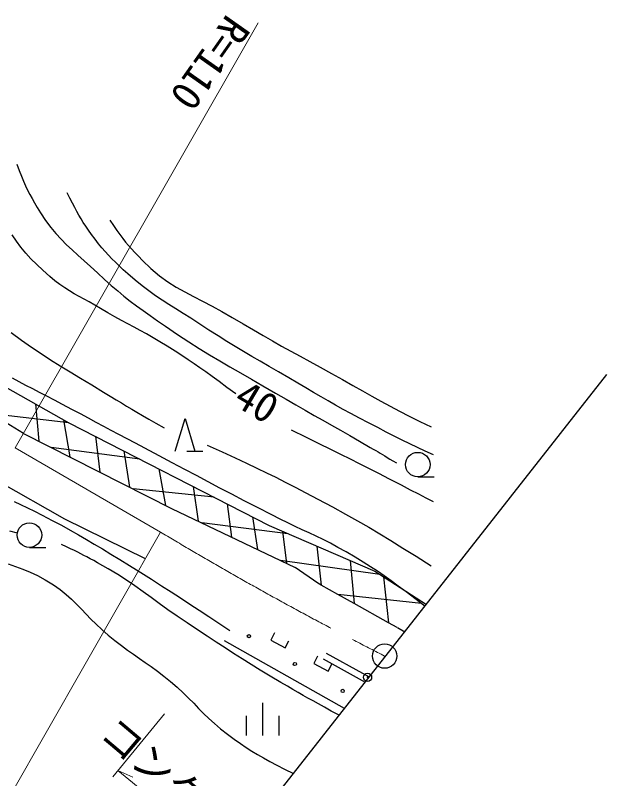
# Model space of a CAD drawing. Units: millimetres, scale not verified. Extents: x 40000 to 680000, y 20000 to 380000.
# Drawn here: x 234604 to 270865, y 248030 to 294829 of the extents above; entities that cross this region are included whole.
import ezdxf
from ezdxf.enums import TextEntityAlignment as Align

# ---------------------------------------------------------------- set-up
doc = ezdxf.new("R2010")
doc.units = ezdxf.units.MM
doc.header["$LTSCALE"] = 1000
doc.header["$PDMODE"] = 32
doc.header["$PDSIZE"] = 500
doc.linetypes.add('CHAIN', pattern=[18.5, 12, -1.5, 3.5, -1.5])
for name, color, linetype, lineweight in [('M-BGD', 7, 'Continuous', 25), ('M-BGD-HTXT', 7, 'Continuous', 13), ('M-BMK', 2, 'CHAIN', 13), ('M-BMK-SRVR', 3, 'Continuous', 25), ('M-STR-HTXT', 7, 'Continuous', 13)]:
    doc.layers.add(name, color=color, linetype=linetype, lineweight=lineweight)
doc.layers.add('M-OTRS', color=6, linetype='Continuous')
doc.styles.add('ＭＳ ゴシック', font='')
doc.styles.get('ＭＳ ゴシック').set_extended_font_data('MS Gothic')

msp = doc.modelspace()

# ---------------------------------------------------------------- linework, layer by layer
at = {"layer": 'M-BGD'}
for p, q in [((234702, 285702), (234848, 285312)), ((234848, 285312), (234983, 284967)), ((234983, 284967), (235111, 284657)), ((235111, 284657), (235235, 284374)), ((235235, 284374), (235361, 284107)), ((235361, 284107), (235491, 283850)), ((235491, 283850), (235631, 283592)), ((237955, 283612), (237785, 283954)), ((238108, 283311), (237955, 283612)), ((235631, 283592), (235784, 283324)), ((235784, 283324), (235955, 283039)), ((238247, 283041), (238108, 283311)), ((235955, 283039), (236147, 282727)), ((236147, 282727), (236461, 282251)), ((238378, 282796), (238247, 283041)), ((238506, 282568), (238378, 282796)), ((236461, 282251), (236775, 281828)), ((238637, 282347), (238506, 282568)), ((238775, 282127), (238637, 282347)), ((240405, 282262), (240623, 281932)), ((236775, 281828), (237092, 281446)), ((238926, 281900), (238775, 282127)), ((239094, 281656), (238926, 281900)), ((240623, 281932), (240824, 281641)), ((234671, 280977), (234408, 281369)), ((237092, 281446), (237414, 281094)), ((239285, 281389), (239094, 281656)), ((239504, 281094), (239285, 281389)), ((240824, 281641), (241011, 281382)), ((241011, 281382), (241190, 281146)), ((234949, 280607), (234671, 280977)), ((237414, 281094), (237746, 280763)), ((239712, 280824), (239504, 281094)), ((239913, 280575), (239712, 280824)), ((241190, 281146), (241366, 280927)), ((241366, 280927), (241545, 280716)), ((235247, 280252), (234949, 280607)), ((237746, 280763), (238089, 280442)), ((238089, 280442), (238447, 280120)), ((240113, 280342), (239913, 280575)), ((240315, 280119), (240113, 280342)), ((241545, 280716), (241732, 280506)), ((241732, 280506), (241933, 280289)), ((235568, 279903), (235247, 280252)), ((235918, 279554), (235568, 279903)), ((238447, 280120), (238823, 279786)), ((240522, 279902), (240315, 280119)), ((240740, 279685), (240522, 279902)), ((241933, 280289), (242153, 280058)), ((242153, 280058), (242396, 279805)), ((236300, 279197), (235918, 279554)), ((238823, 279786), (239220, 279430)), ((239220, 279430), (239640, 279042)), ((240972, 279464), (240740, 279685)), ((241223, 279233), (240972, 279464)), ((242396, 279805), (242922, 279298)), ((236720, 278824), (236300, 279197)), ((239640, 279042), (240077, 278636)), ((241495, 278987), (241223, 279233)), ((241948, 278595), (241495, 278987)), ((242922, 279298), (243440, 278865)), ((237037, 278559), (236720, 278824)), ((237341, 278328), (237037, 278559)), ((240077, 278636), (240489, 278268)), ((242379, 278246), (241948, 278595)), ((243440, 278865), (243956, 278492)), ((243956, 278492), (244474, 278164)), ((237636, 278122), (237341, 278328)), ((237927, 277936), (237636, 278122)), ((240489, 278268), (240884, 277929)), ((242794, 277931), (242379, 278246)), ((244474, 278164), (244999, 277866)), ((238218, 277763), (237927, 277936)), ((238514, 277597), (238218, 277763)), ((238819, 277429), (238514, 277597)), ((240884, 277929), (241269, 277613)), ((241269, 277613), (241653, 277312)), ((243202, 277640), (242794, 277931)), ((243608, 277366), (243202, 277640)), ((244999, 277866), (245536, 277583)), ((245536, 277583), (246091, 277301)), ((239137, 277255), (238819, 277429)), ((239473, 277067), (239137, 277255)), ((239830, 276858), (239473, 277067)), ((241653, 277312), (242042, 277018)), ((244020, 277099), (243608, 277366)), ((244444, 276831), (244020, 277099)), ((246091, 277301), (246667, 277005)), ((240286, 276591), (239830, 276858)), ((240712, 276349), (240286, 276591)), ((242042, 277018), (242445, 276724)), ((242445, 276724), (242870, 276422)), ((244888, 276553), (244444, 276831)), ((246667, 277005), (247272, 276680)), ((247272, 276680), (247908, 276311)), ((241116, 276126), (240712, 276349)), ((241504, 275915), (241116, 276126)), ((242870, 276422), (243324, 276105)), ((245358, 276255), (244888, 276553)), ((245861, 275929), (245358, 276255)), ((247908, 276311), (248582, 275907)), ((241884, 275710), (241504, 275915)), ((242264, 275504), (241884, 275710)), ((243324, 276105), (243814, 275766)), ((243814, 275766), (244548, 275269)), ((246468, 275535), (245861, 275929)), ((248582, 275907), (249208, 275537)), ((234343, 275387), (234982, 274920)), ((242650, 275291), (242264, 275504)), ((243051, 275063), (242650, 275291)), ((244548, 275269), (245235, 274820)), ((247034, 275175), (246468, 275535)), ((249208, 275537), (249800, 275193)), ((249800, 275193), (250370, 274869)), ((234982, 274920), (235592, 274492)), ((243473, 274814), (243051, 275063)), ((243923, 274538), (243473, 274814)), ((245235, 274820), (245888, 274408)), ((247569, 274841), (247034, 275175)), ((248084, 274526), (247569, 274841)), ((250370, 274869), (250930, 274555)), ((229830, 274399), (237894, 269854)), ((235592, 274492), (236184, 274093)), ((244400, 274238), (243923, 274538)), ((245888, 274408), (246519, 274022)), ((248591, 274222), (248084, 274526)), ((250930, 274555), (251491, 274244)), ((236184, 274093), (236771, 273713)), ((244824, 273966), (244400, 274238)), ((245210, 273713), (244824, 273966)), ((246519, 274022), (247142, 273652)), ((249100, 273921), (248591, 274222)), ((249622, 273616), (249100, 273921)), ((251491, 274244), (252065, 273928)), ((252065, 273928), (252666, 273599)), ((236771, 273713), (237362, 273342)), ((237362, 273342), (237972, 272968)), ((245573, 273468), (245210, 273713)), ((245929, 273221), (245573, 273468)), ((247142, 273652), (247768, 273288)), ((250167, 273299), (249622, 273616)), ((252666, 273599), (253305, 273249)), ((237972, 272968), (238610, 272581)), ((246292, 272963), (245929, 273221)), ((246679, 272684), (246292, 272963)), ((247768, 273288), (248409, 272918)), ((248409, 272918), (249079, 272532)), ((250748, 272963), (250167, 273299)), ((251373, 272599), (250748, 272963)), ((253305, 273249), (253993, 272871)), ((253993, 272871), (254675, 272494)), ((234847, 272360), (234427, 272583)), ((238610, 272581), (239289, 272171)), ((247103, 272373), (246679, 272684)), ((247580, 272021), (247103, 272373)), ((249079, 272532), (249790, 272120)), ((251917, 272281), (251373, 272599)), ((254675, 272494), (255305, 272141)), ((235111, 269198), (230382, 272056)), ((235259, 272144), (234847, 272360)), ((235671, 271928), (235259, 272144)), ((236092, 271709), (235671, 271928)), ((239289, 272171), (240020, 271728)), ((248125, 271617), (247580, 272021)), ((249790, 272120), (250554, 271671)), ((252421, 271985), (251917, 272281)), ((252895, 271707), (252421, 271985)), ((255305, 272141), (255898, 271807)), ((236532, 271479), (236092, 271709)), ((236999, 271234), (236532, 271479)), ((240020, 271728), (240425, 271482)), ((240425, 271482), (240785, 271263)), ((250554, 271671), (251203, 271290)), ((253350, 271441), (252895, 271707)), ((253795, 271184), (253350, 271441)), ((255898, 271807), (256465, 271489)), ((256465, 271489), (257022, 271180)), ((235851, 271006), (236056, 268719)), ((237503, 270968), (236999, 271234)), ((240785, 271263), (241116, 271063)), ((241116, 271063), (241429, 270875)), ((251203, 271290), (251807, 270940)), ((254243, 270929), (253795, 271184)), ((257022, 271180), (257580, 270875)), ((238070, 270667), (237503, 270968)), ((238595, 270388), (238070, 270667)), ((241429, 270875), (241740, 270690)), ((241740, 270690), (242062, 270501)), ((242062, 270501), (242408, 270300)), ((251807, 270940), (252376, 270615)), ((252376, 270615), (252924, 270305)), ((254702, 270672), (254243, 270929)), ((255184, 270409), (254702, 270672)), ((257580, 270875), (258155, 270569)), ((258155, 270569), (258758, 270257)), ((237894, 269854), (233136, 270391)), ((237565, 270039), (237953, 267758)), ((239090, 270126), (238595, 270388)), ((239563, 269874), (239090, 270126)), ((242408, 270300), (242793, 270079)), ((242793, 270079), (243229, 269829)), ((244412, 268119), (245012, 270119)), ((245012, 270119), (245612, 268119)), ((252924, 270305), (253459, 270004)), ((255699, 270133), (255184, 270409)), ((256258, 269842), (255699, 270133)), ((258758, 270257), (259404, 269934)), ((237894, 269854), (250173, 263547)), ((240026, 269629), (239563, 269874)), ((240489, 269383), (240026, 269629)), ((243229, 269829), (243731, 269544)), ((253459, 270004), (253995, 269703)), ((253995, 269703), (254543, 269394)), ((256823, 269550), (256258, 269842)), ((259404, 269934), (260105, 269595)), ((235111, 269198), (244189, 264598)), ((240963, 269132), (240489, 269383)), ((241457, 268870), (240963, 269132)), ((252450, 268955), (251536, 269406)), ((254543, 269394), (255113, 269069)), ((257348, 269281), (256823, 269550)), ((257843, 269029), (257348, 269281)), ((239515, 269021), (239795, 266825)), ((241983, 268592), (241457, 268870)), ((253244, 268564), (252450, 268955)), ((255113, 269069), (255717, 268721)), ((255717, 268721), (256366, 268341)), ((258318, 268792), (257843, 269029)), ((258785, 268563), (258318, 268792)), ((242249, 267617), (236807, 268341)), ((242551, 268292), (241983, 268592)), ((243424, 267830), (242551, 268292)), ((246378, 268479), (247289, 268063)), ((253942, 268219), (253244, 268564)), ((254570, 267908), (253942, 268219)), ((256366, 268341), (256544, 268236)), ((256544, 268236), (256701, 268143)), ((259254, 268338), (258785, 268563)), ((259735, 268112), (259254, 268338)), ((241262, 268124), (241601, 265910)), ((244232, 267400), (243424, 267830)), ((245112, 268119), (246112, 268119)), ((247289, 268063), (248083, 267697)), ((248083, 267697), (248785, 267371)), ((255154, 267617), (254570, 267908)), ((256701, 268143), (256845, 268059)), ((256845, 268059), (256981, 267978)), ((256981, 267978), (257116, 267899)), ((257116, 267899), (257255, 267816)), ((257255, 267816), (257404, 267727)), ((257404, 267727), (257570, 267628)), ((260239, 267881), (259735, 268112)), ((244991, 266995), (244232, 267400)), ((248785, 267371), (249419, 267071)), ((255717, 267334), (255154, 267617)), ((256286, 267045), (255717, 267334)), ((257570, 267628), (257759, 267515)), ((257759, 267515), (257976, 267385)), ((243410, 267021), (243817, 264787)), ((245719, 266607), (244991, 266995)), ((249419, 267071), (250009, 266787)), ((250009, 266787), (250579, 266506)), ((256886, 266739), (256286, 267045)), ((246430, 266228), (245719, 266607)), ((250579, 266506), (251153, 266216)), ((257541, 266402), (256886, 266739)), ((258276, 266021), (257541, 266402)), ((259281, 266535), (260281, 266534)), ((233571, 266259), (237623, 263966)), ((245508, 265943), (245813, 263821)), ((247143, 265850), (246430, 266228)), ((247873, 265466), (247143, 265850)), ((251153, 266216), (251757, 265906)), ((251757, 265906), (252413, 265563)), ((258842, 265727), (258276, 266021)), ((246798, 265281), (241830, 265794)), ((248636, 265067), (247873, 265466)), ((252413, 265563), (253146, 265176)), ((259344, 265465), (258842, 265727)), ((259803, 265224), (259344, 265465)), ((234528, 265025), (234928, 264840)), ((249449, 264647), (248636, 265067)), ((253146, 265176), (254049, 264692)), ((260238, 264996), (259803, 265224)), ((234928, 264840), (235344, 264641)), ((235344, 264641), (235783, 264425)), ((235783, 264425), (236254, 264186)), ((244189, 264598), (251757, 260976)), ((247586, 264876), (247852, 262845)), ((250328, 264197), (249449, 264647)), ((254049, 264692), (254851, 264254)), ((236254, 264186), (236870, 263866)), ((237623, 263966), (242576, 261521)), ((249143, 264076), (249463, 262074)), ((250839, 263941), (250328, 264197)), ((254851, 264254), (255582, 263844)), ((236870, 263866), (237437, 263563)), ((237437, 263563), (237967, 263272)), ((251324, 263050), (246047, 263709)), ((250173, 263547), (256653, 260744)), ((251316, 263710), (250839, 263941)), ((251768, 263498), (251316, 263710)), ((252201, 263296), (251768, 263498)), ((255582, 263844), (256271, 263447)), ((234733, 263075), (234279, 263197)), ((237967, 263272), (238471, 262987)), ((250988, 263195), (251231, 261228)), ((252625, 263098), (252201, 263296)), ((253047, 262898), (252625, 263098)), ((256271, 263447), (256946, 263046)), ((256946, 263046), (257638, 262626)), ((238471, 262987), (238962, 262702)), ((238962, 262702), (239449, 262413)), ((253476, 262688), (253047, 262898)), ((253920, 262462), (253476, 262688)), ((257638, 262626), (258374, 262171)), ((235474, 262213), (236474, 262212)), ((237739, 262252), (237443, 262388)), ((237997, 262130), (237739, 262252)), ((238226, 262020), (237997, 262130)), ((239449, 262413), (239946, 262114)), ((239946, 262114), (240462, 261799)), ((253102, 262281), (253366, 259891)), ((254386, 262212), (253920, 262462)), ((254885, 261931), (254386, 262212)), ((258374, 262171), (259185, 261663)), ((238433, 261918), (238226, 262020)), ((238625, 261820), (238433, 261918)), ((238812, 261722), (238625, 261820)), ((239000, 261622), (238812, 261722)), ((239198, 261516), (239000, 261622)), ((240462, 261799), (241011, 261463)), ((255443, 261605), (254885, 261931)), ((259185, 261663), (260100, 261088)), ((234163, 261197), (234618, 261046)), ((239413, 261399), (239198, 261516)), ((239653, 261269), (239413, 261399)), ((240300, 260906), (239653, 261269)), ((241011, 261463), (241603, 261101)), ((256956, 260550), (250856, 261407)), ((255136, 261401), (255379, 258770)), ((255939, 261305), (255443, 261605)), ((256391, 261021), (255939, 261305)), ((234618, 261046), (235068, 260883)), ((235068, 260883), (235517, 260698)), ((235517, 260698), (235975, 260481)), ((240888, 260550), (240300, 260906)), ((241603, 261101), (242311, 260664)), ((253149, 260012), (251757, 260976)), ((256814, 260743), (256391, 261021)), ((256653, 260744), (259819, 258712)), ((257226, 260460), (256814, 260743)), ((235975, 260481), (236446, 260224)), ((236446, 260224), (236939, 259917)), ((241431, 260199), (240888, 260550)), ((242311, 260664), (242965, 260253)), ((242965, 260253), (243579, 259861)), ((257179, 260407), (257490, 257594)), ((257644, 260162), (257226, 260460)), ((236939, 259917), (237357, 259623)), ((241943, 259849), (241431, 260199)), ((242437, 259496), (241943, 259849)), ((243579, 259861), (244164, 259482)), ((253366, 259891), (253149, 260012)), ((254387, 259322), (253366, 259891)), ((258085, 259839), (257644, 260162)), ((258566, 259479), (258085, 259839)), ((237357, 259623), (237726, 259328)), ((237726, 259328), (238059, 259032)), ((242928, 259138), (242437, 259496)), ((244164, 259482), (244733, 259109)), ((255379, 258770), (254387, 259322)), ((259508, 258769), (254387, 259322)), ((259105, 259073), (258566, 259479)), ((238059, 259032), (238366, 258733)), ((243430, 258771), (242928, 259138)), ((244733, 259109), (245298, 258737)), ((259717, 258610), (259105, 259073)), ((238366, 258733), (238659, 258431)), ((238659, 258431), (238948, 258124)), ((243956, 258392), (243430, 258771)), ((244521, 257997), (243956, 258392)), ((245298, 258737), (245871, 258358)), ((245871, 258358), (246466, 257968)), ((257490, 257594), (255379, 258770)), ((238948, 258124), (239245, 257812)), ((245138, 257584), (244521, 257997)), ((246466, 257968), (247093, 257559)), ((239245, 257812), (239561, 257494)), ((239561, 257494), (239907, 257168)), ((245779, 257163), (245138, 257584)), ((247093, 257559), (247767, 257125)), ((258027, 257295), (257490, 257594)), ((239907, 257168), (240295, 256833)), ((246372, 256772), (245779, 257163)), ((250501, 256965), (250262, 256526)), ((258488, 257018), (258043, 257289)), ((240295, 256833), (240714, 256497)), ((240714, 256497), (241109, 256195)), ((246930, 256404), (246372, 256772)), ((254788, 252335), (247436, 256488)), ((250262, 256526), (251141, 256049)), ((251141, 256049), (251380, 256488)), ((241109, 256195), (241487, 255919)), ((247465, 256053), (246930, 256404)), ((247990, 255712), (247465, 256053)), ((257908, 256307), (257909, 256294)), ((241487, 255919), (241854, 255660)), ((241854, 255660), (242214, 255409)), ((248517, 255374), (247990, 255712)), ((253137, 255534), (252899, 255095)), ((253673, 255729), (255891, 254499)), ((242214, 255409), (242575, 255159)), ((242575, 255159), (242941, 254899)), ((249059, 255034), (248517, 255374)), ((252899, 255095), (253778, 254618)), ((253481, 255378), (256057, 253950)), ((253778, 254618), (254016, 255057)), ((242941, 254899), (243318, 254622)), ((243318, 254622), (243713, 254319)), ((249628, 254683), (249059, 255034)), ((250236, 254316), (249628, 254683)), ((243713, 254319), (244130, 253982)), ((250895, 253926), (250236, 254316)), ((255891, 254499), (256307, 254269)), ((244130, 253982), (244534, 253634)), ((251284, 253698), (250895, 253926)), ((251630, 253496), (251284, 253698)), ((244534, 253634), (244897, 253299)), ((244897, 253299), (245229, 252974)), ((251948, 253312), (251630, 253496)), ((252249, 253139), (251948, 253312)), ((245229, 252974), (245543, 252656)), ((252548, 252969), (252249, 253139)), ((252858, 252796), (252548, 252969)), ((253190, 252611), (252858, 252796)), ((245543, 252656), (245847, 252343)), ((245847, 252343), (246153, 252032)), ((249781, 250687), (249782, 252687)), ((253560, 252408), (253190, 252611)), ((253979, 252180), (253560, 252408)), ((246153, 252032), (246472, 251720)), ((248781, 250687), (248782, 251887)), ((250781, 250687), (250782, 251887)), ((254461, 251919), (253979, 252180)), ((246472, 251720), (246813, 251406)), ((246813, 251406), (247188, 251086)), ((247188, 251086), (247608, 250759)), ((247608, 250759), (248028, 250450)), ((248028, 250450), (248410, 250179)), ((248410, 250179), (248769, 249937)), ((248769, 249937), (249116, 249716)), ((249116, 249716), (249464, 249507)), ((249464, 249507), (249825, 249302)), ((249825, 249302), (250213, 249092)), ((250213, 249092), (250638, 248868)), ((250638, 248868), (251115, 248624)), ((251115, 248624), (251656, 248349))]:
    msp.add_line(p, q, dxfattribs=at)
for centre, radius in [((259281, 267285), 750), ((235474, 262963), 750), ((248928, 256769), 100), ((251747, 255061), 100), ((254677, 253416), 100)]:
    msp.add_circle(centre, radius, dxfattribs=at)
at = {"layer": 'M-BGD-HTXT'}
for p, q in [((234604, 268310), (249494, 294374)), ((243506, 263151), (228943, 237642))]:
    msp.add_line(p, q, dxfattribs=at)
at = {"layer": 'M-BMK'}
msp.add_line((234604, 268310), (243506, 263151), dxfattribs=at)
msp.add_arc((357085, 452328), 220654, 239.02006, 243.09902, dxfattribs=at)
at = {"layer": 'M-BMK-SRVR'}
msp.add_line((236716, 229333), (270865, 272799), dxfattribs=at)
msp.add_circle((257250, 255551), 750, dxfattribs=at)
at = {"layer": 'M-OTRS'}
msp.add_point((256203, 254248), dxfattribs=at)
msp.add_point((256203, 254248), dxfattribs=at)
at = {"layer": 'M-STR-HTXT'}
for p, q in [((243755, 252006), (240581, 248142)), ((240902, 248533), (241817, 248118)), ((240902, 248533), (247526, 243092))]:
    msp.add_line(p, q, dxfattribs=at)

# ---------------------------------------------------------------- texts
at = {"layer": 'M-BGD', "style": 'ＭＳ ゴシック'}
msp.add_text('40', height=1833, rotation=329.409, dxfattribs=at).set_placement((247603, 270516), align=Align.BOTTOM_LEFT)
at = {"layer": 'M-BGD-HTXT', "style": 'ＭＳ ゴシック'}
msp.add_text('R=110', height=1833, rotation=234.876, dxfattribs=at).set_placement((247146, 295288), align=Align.BOTTOM_LEFT)
at = {"layer": 'M-STR-HTXT', "style": 'ＭＳ ゴシック'}
msp.add_text('コンクリート', height=1833, rotation=319.831, dxfattribs=at).set_placement((239276, 250151), align=Align.BOTTOM_LEFT)

doc.saveas('drawing.dxf')
